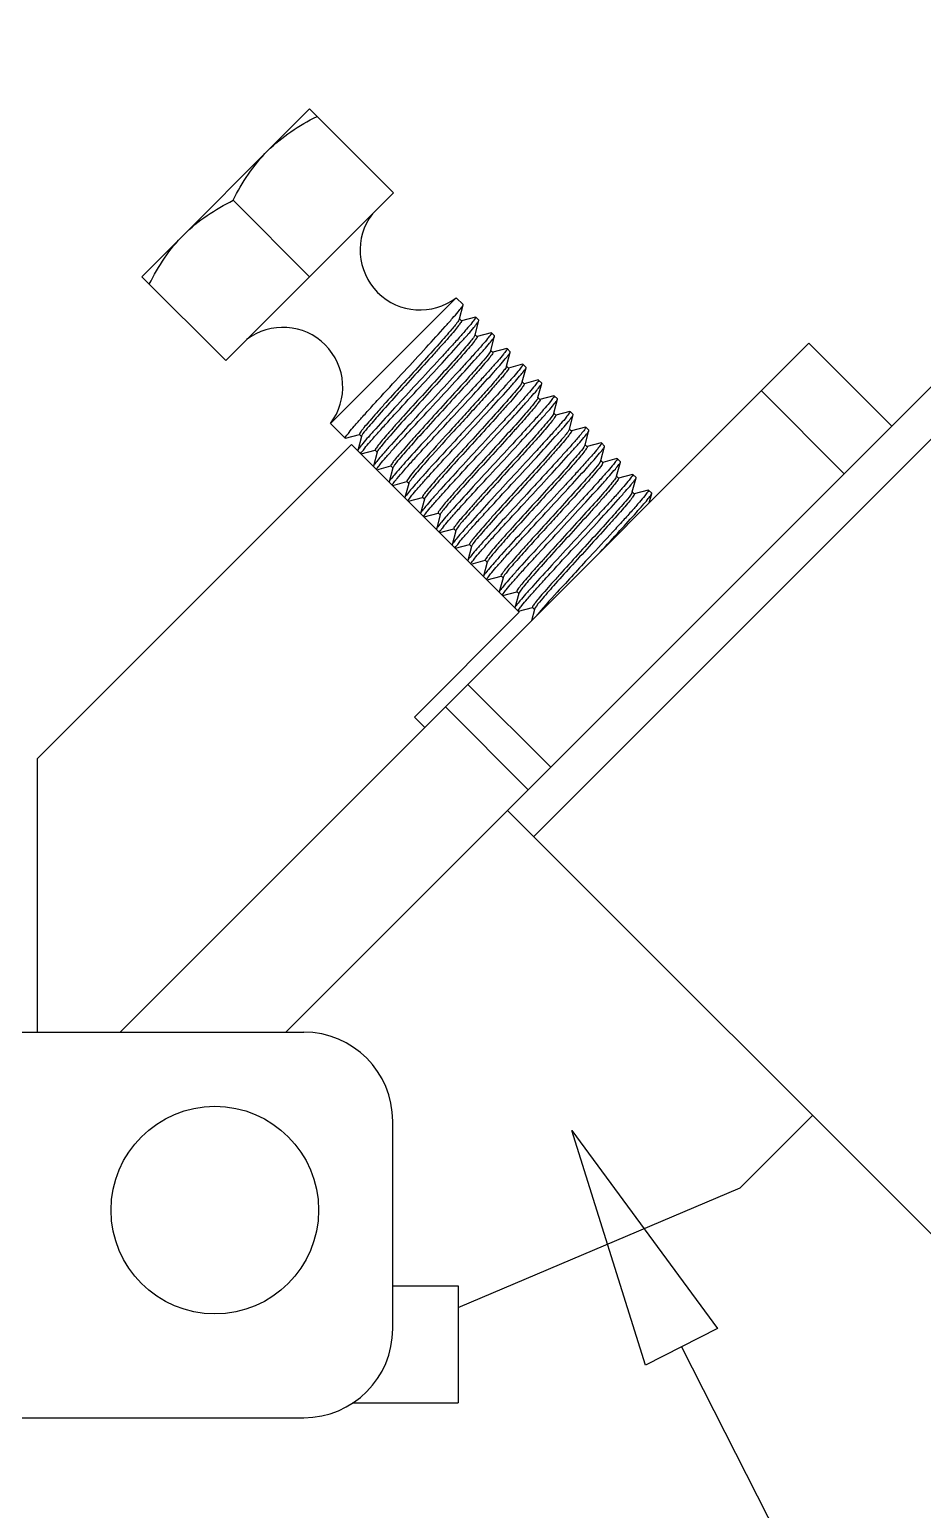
# Model space of a CAD drawing. Extents: x 1060579 to 1383165, y 581819 to 1037910.
# Drawn here: x 1269232.3 to 1269506.6, y 865173.3 to 865627.8 of the extents above; entities that cross this region are included whole.
import ezdxf

# ---------------------------------------------------------------- set-up
doc = ezdxf.new("R2010")
doc.units = 0
doc.header["$LTSCALE"] = 1000
doc.header["$MEASUREMENT"] = 0
doc.layers.add('02___PRT_ALL_AXES', color=7, linetype='Continuous')
doc.layers.add('03___PRT_ALL_CURVES', color=7, linetype='Continuous')

msp = doc.modelspace()

# ---------------------------------------------------------------- linework, layer by layer
at = {"color": 7, "linetype": 'Continuous'}
for p, q in [((1269311.02934215, 865319.9060529189), (1270718.661161169, 866727.5378719377)), ((1270726.710354098, 866719.4886790668), (1269387.19586753, 865379.9741924987)), ((1269292.544771508, 865526.1549481703), (1269344.059606098, 865577.6697827312)), ((1269364.334939595, 865538.9390962352), (1269365.489724536, 865543.2695321396)), ((1269365.489724536, 865543.2695321396), (1269365.482723456, 865543.3679557703)), ((1269364.312438, 865538.8547963134), (1269364.072993518, 865538.3997443954)), ((1269364.312484981, 865538.8548436728), (1269364.334939595, 865538.9390962352)), ((1269364.948000178, 865538.3260356514), (1269364.334939595, 865538.9390962352)), ((1269369.247561241, 865539.5116954064), (1269364.93826978, 865538.362545589)), ((1269369.164455335, 865534.109580466), (1269370.319240276, 865538.4400164287)), ((1269369.247561241, 865539.5116954064), (1269369.346336071, 865539.5043431548)), ((1269370.319240276, 865538.4400164287), (1269370.312184663, 865538.5384951176)), ((1269369.141985149, 865534.025312681), (1269369.120418319, 865533.9614676351)), ((1269369.142000721, 865534.0253279037), (1269369.164455335, 865534.109580466)), ((1269369.777515948, 865533.4965198822), (1269369.164455335, 865534.109580466)), ((1269374.07707698, 865534.6821796955), (1269369.767785521, 865533.5330298198)), ((1269374.07707698, 865534.6821796955), (1269374.175797249, 865534.6748825023)), ((1269373.971516432, 865529.1958121927), (1269373.993971104, 865529.2800646967)), ((1269373.993971104, 865529.2800646967), (1269375.148756045, 865533.6105006596)), ((1269374.607031659, 865528.6670041713), (1269373.993971104, 865529.2800646967)), ((1269378.906592721, 865529.8526639845), (1269374.597301261, 865528.7035141089)), ((1269375.148756045, 865533.6105006596), (1269375.141629568, 865533.7090506207)), ((1269378.906592721, 865529.8526639845), (1269379.005242154, 865529.8454380054)), ((1269373.971451284, 865529.1957468111), (1269373.801732137, 865528.8510895974)), ((1269378.823486815, 865524.450548986), (1269379.978271786, 865528.7809849486)), ((1269383.736108461, 865525.0231482154), (1269379.426817001, 865523.8739983398)), ((1269379.978271786, 865528.7809849486), (1269379.971073656, 865528.8796065904)), ((1269383.736108461, 865525.0231482154), (1269383.834686243, 865525.0159939751)), ((1269378.801032201, 865524.3662964236), (1269378.823486815, 865524.450548986)), ((1269379.436547399, 865523.8374884021), (1269378.823486815, 865524.450548986)), ((1269383.653002555, 865519.621033275), (1269384.807787526, 865523.9514691792)), ((1269388.5656242, 865520.1936324462), (1269384.25633277, 865519.0444825704)), ((1269384.807787526, 865523.9514691792), (1269384.80055446, 865524.050125699)), ((1269388.5656242, 865520.1936324462), (1269388.664167017, 865520.1865130838)), ((1269383.630481889, 865519.5367147475), (1269383.519119671, 865519.2910837717)), ((1269383.630547941, 865519.5367806542), (1269383.653002555, 865519.621033275)), ((1269384.266063139, 865519.007972633), (1269383.653002555, 865519.621033275)), ((1269388.482518295, 865514.7915175057), (1269389.637303266, 865519.1219534101)), ((1269389.637303266, 865519.1219534101), (1269389.629998724, 865519.2206809106)), ((1269388.460063681, 865514.7072648848), (1269388.482518295, 865514.7915175057)), ((1269389.095578908, 865514.1784568639), (1269388.482518295, 865514.7915175057)), ((1269393.395139941, 865515.3641166769), (1269389.085848481, 865514.2149668597)), ((1269393.312034064, 865509.9620017363), (1269394.466819006, 865514.292437641)), ((1269393.395139941, 865515.3641166769), (1269393.493611339, 865515.3570683536)), ((1269394.466819006, 865514.292437641), (1269394.459462672, 865514.3912165253)), ((1269393.289530196, 865509.8777003568), (1269393.225101119, 865509.7196718608)), ((1269393.289579422, 865509.8777491741), (1269393.312034064, 865509.9620017363)), ((1269393.925094648, 865509.3489411529), (1269393.312034064, 865509.9620017363)), ((1269398.224655681, 865510.5346009659), (1269393.915364221, 865509.3854510903)), ((1269398.141549805, 865505.1324860256), (1269399.296334746, 865509.46292193)), ((1269398.224655681, 865510.5346009659), (1269398.323075258, 865510.5276039098)), ((1269399.296334746, 865509.46292193), (1269399.28915079, 865509.5615294573)), ((1269329.359780013, 865502.3100719054), (1269329.26099585, 865502.3174336054)), ((1269329.359780013, 865502.3100719054), (1269333.669071619, 865503.4592215477)), ((1269334.272401833, 865502.8826709599), (1269333.117616746, 865498.5522351721)), ((1269333.659341104, 865503.4957316602), (1269334.272401833, 865502.8826709599)), ((1269334.294856301, 865502.9669236387), (1269334.272401833, 865502.8826709599)), ((1269334.348929072, 865503.1039438774), (1269334.294898966, 865502.966965924)), ((1269398.119095162, 865505.0482334048), (1269398.141549805, 865505.1324860256)), ((1269398.754610388, 865504.519425442), (1269398.141549805, 865505.1324860256)), ((1269403.05417145, 865505.7050851965), (1269398.74487999, 865504.5559353794)), ((1269402.971065515, 865500.3029702562), (1269404.125850486, 865504.6334062191)), ((1269403.05417145, 865505.7050851965), (1269403.152763404, 865505.6979168421)), ((1269404.125850486, 865504.6334062191), (1269404.118697413, 865504.7319827762)), ((1269331.180897458, 865500.3975308901), (1269234.590582598, 865403.8072160303)), ((1269382.695732047, 865448.882696271), (1269331.180897458, 865500.3975308901)), ((1269334.189295753, 865497.480556136), (1269338.498587358, 865498.6297057783)), ((1269339.101917574, 865498.0531551908), (1269337.947132486, 865493.7227194028)), ((1269338.488856844, 865498.666215891), (1269339.101917574, 865498.0531551908)), ((1269339.124372041, 865498.1374078696), (1269339.101917574, 865498.0531551908)), ((1269402.948588476, 865500.2186956473), (1269402.919629442, 865500.1368067963)), ((1269402.94861093, 865500.2187176938), (1269402.971065515, 865500.3029702562)), ((1269403.584126128, 865499.6899096728), (1269402.971065515, 865500.3029702562)), ((1269407.88368719, 865500.8755694274), (1269403.574395731, 865499.7264196686)), ((1269407.800581284, 865495.4734545453), (1269408.955366255, 865499.8038904499)), ((1269407.88368719, 865500.8755694274), (1269407.982310027, 865500.8683702191)), ((1269408.955366255, 865499.8038904499), (1269408.948332892, 865499.9023466837)), ((1269339.018811523, 865492.6510404251), (1269343.328103099, 865493.8001900092)), ((1269343.931433314, 865493.2236394798), (1269342.776648227, 865488.8932036918)), ((1269343.318372584, 865493.8367001801), (1269343.931433314, 865493.2236394798)), ((1269343.953887782, 865493.3078921586), (1269343.931433314, 865493.2236394798)), ((1269344.051915127, 865493.5295365439), (1269343.953950976, 865493.3079551491)), ((1269407.778064818, 865495.3891398676), (1269407.591180406, 865495.0166659029)), ((1269407.778126642, 865495.3892019831), (1269407.800581284, 865495.4734545453)), ((1269408.413641869, 865494.8603939619), (1269407.800581284, 865495.4734545453)), ((1269412.713202931, 865496.0460537164), (1269408.403911471, 865494.8969038993)), ((1269412.630097025, 865490.6439387761), (1269413.784881967, 865494.974374739)), ((1269412.713202931, 865496.0460537164), (1269412.811945478, 865496.0387341268)), ((1269413.784881967, 865494.974374739), (1269413.777621663, 865495.0730583211)), ((1269343.848327263, 865487.8215246559), (1269348.157618868, 865488.9706742982)), ((1269348.760949053, 865488.3941237689), (1269347.606163966, 865484.0636879811)), ((1269348.147888324, 865489.0071844691), (1269348.760949053, 865488.3941237689)), ((1269348.783403551, 865488.4783764477), (1269348.760949053, 865488.3941237689)), ((1269412.607642411, 865490.5596862137), (1269412.630097025, 865490.6439387761)), ((1269413.243157609, 865490.0308781925), (1269412.630097025, 865490.6439387761)), ((1269417.54271867, 865491.2165380055), (1269413.233427181, 865490.0673881883)), ((1269417.459612794, 865485.814423007), (1269418.614397736, 865490.1448589698)), ((1269417.54271867, 865491.2165380055), (1269417.641234249, 865491.2094457643)), ((1269418.614397736, 865490.1448589698), (1269418.607195028, 865490.2434851609)), ((1269348.677843002, 865482.9920088868), (1269352.987134579, 865484.1411585291)), ((1269352.977404064, 865484.1776687), (1269353.590464794, 865483.5646079995)), ((1269353.766320391, 865483.9665484778), (1269353.61298651, 865483.6489279848)), ((1269417.437090465, 865485.7301028466), (1269417.311546506, 865485.459638644)), ((1269417.437158151, 865485.7301705028), (1269417.459612794, 865485.814423007)), ((1269418.072673348, 865485.2013624816), (1269417.459612794, 865485.814423007)), ((1269422.37223441, 865486.3870222948), (1269418.062942951, 865485.237872419)), ((1269422.37223441, 865486.3870222948), (1269422.470807614, 865486.3798726038)), ((1269422.671373752, 865482.4189836562), (1269423.443913446, 865485.3153432005)), ((1269423.443913446, 865485.3153432005), (1269423.436920532, 865485.4137586076)), ((1269353.590464794, 865483.5646079995), (1269352.435679706, 865479.2341722117)), ((1269353.507358714, 865478.1624931758), (1269357.816650348, 865479.3116428182)), ((1269353.612919291, 865483.6488606785), (1269353.590464794, 865483.5646079995)), ((1269357.806919804, 865479.348152989), (1269358.419980534, 865478.7350922304)), ((1269358.419980534, 865478.7350922304), (1269357.265195475, 865474.4046564423)), ((1269358.442435002, 865478.8193449094), (1269358.419980534, 865478.7350922304)), ((1269358.457407272, 865478.8659434435), (1269358.442444508, 865478.8193541246)), ((1269358.336874483, 865473.3329774067), (1269362.646166089, 865474.4821271072)), ((1269363.249496274, 865473.905576461), (1269362.094711187, 865469.5751407316)), ((1269362.636435573, 865474.5186372197), (1269363.249496274, 865473.905576461)), ((1269363.271950771, 865473.9898291402), (1269363.249496274, 865473.905576461)), ((1269363.492091846, 865474.4149264866), (1269363.272003817, 865473.9898825651)), ((1269363.166390222, 865468.5034616375), (1269367.475681828, 865469.6526113381)), ((1269368.079012043, 865469.07606075), (1269366.924226956, 865464.7456249623)), ((1269367.465951314, 865469.6891214505), (1269368.079012043, 865469.07606075)), ((1269368.101466511, 865469.1603134293), (1269368.079012043, 865469.07606075)), ((1269368.145920197, 865469.27706298), (1269368.101502118, 865469.160348657)), ((1269367.995905962, 865463.6739459266), (1269372.305197568, 865464.8230956271)), ((1269372.908527754, 865464.2465449809), (1269371.753742666, 865459.9161092513)), ((1269372.295467054, 865464.8596057396), (1269372.908527754, 865464.2465449809)), ((1269372.93098228, 865464.3307976599), (1269372.908527754, 865464.2465449809)), ((1269372.825421703, 865458.8444302157), (1269377.134713308, 865459.993579858)), ((1269377.738043494, 865459.41702927), (1269376.583258436, 865455.0865934822)), ((1269377.124982764, 865460.0300899702), (1269377.738043494, 865459.41702927)), ((1269377.760497991, 865459.5012819492), (1269377.738043494, 865459.41702927)), ((1269377.845907709, 865459.6996571918), (1269377.760557161, 865459.5013407983)), ((1269377.654937443, 865454.0149144463), (1269381.964229078, 865455.1640640888)), ((1269382.567559263, 865454.5875135008), (1269381.412774176, 865450.257077713)), ((1269381.954498534, 865455.2005742011), (1269382.567559263, 865454.5875135008)), ((1269382.590013732, 865454.6717661798), (1269382.567559263, 865454.5875135008)), ((1269350.498960417, 865416.6859246707), (1269382.695732047, 865448.882696271)), ((1269382.484453212, 865449.1853987356), (1269386.793744788, 865450.3345483779)), ((1269387.397075003, 865449.7579977899), (1269386.446910268, 865446.1945201426)), ((1269386.784014274, 865450.3710584901), (1269387.397075003, 865449.7579977899)), ((1269387.419529501, 865449.8422504689), (1269387.397075003, 865449.7579977899)), ((1269387.557327028, 865450.1336830934), (1269387.419597507, 865449.8423184752)), ((1269260.158442986, 865319.9060529189), (1269360.063213481, 865419.8108234138)), ((1269234.590582598, 865403.8072160303), (1269234.590582598, 865319.9060529189)), ((1269379.14667463, 865388.0233854281), (1269524.03214692, 865243.1379131095)), ((1269230.03727146, 865319.9060529189), (1269316.550182525, 865319.9060529189)), ((1269450.578721734, 865272.0702216781), (1269472.839280057, 865294.3307799716)), ((1269343.870049205, 865228.8398307455), (1269343.870049205, 865292.586186267)), ((1269363.969599516, 865235.3068304013), (1269450.578721734, 865272.0702216781)), ((1269343.870049205, 865242.0382468407), (1269363.969599516, 865242.0382468407)), ((1269363.969599516, 865242.0382468407), (1269363.969599516, 865206.067089088)), ((1269331.366020619, 865206.067089088), (1269363.969599516, 865206.067089088)), ((1269230.03727146, 865201.5199640938), (1269316.550182525, 865201.5199640938))]:
    msp.add_line(p, q, dxfattribs=at)
at = {"color": 4}
msp.add_lwpolyline([(1269421.522166035, 865217.6916964634), (1269398.875337411, 865289.7086738511), (1269443.654870667, 865228.9294234433)], close=True, dxfattribs=at)
at = {"color": 4, "extrusion": (0.8916485052280055, 0.4527283325844137, 0), "elevation": 1523598.77674309}
msp.add_lwpolyline([(196766.9724209781, 0), (196371.3050123702, 0)], dxfattribs=at)
at = {"color": 7, "linetype": 'Continuous'}
for centre, start, end in [((1269316.550182525, 865292.586186267), 0, 90), ((1269316.550182525, 865228.8398307455), 270, 0)]:
    msp.add_arc(centre, 27.31986665728565, start, end, dxfattribs=at)
for points, knots in [([(1269347.371864333, 865522.8426899635), (1269349.63952566, 865525.2982836156), (1269353.856281886, 865529.8687173547), (1269358.827826411, 865535.2961604623), (1269362.065168735, 865538.9527605814), (1269363.791152392, 865540.9192140633), (1269364.841470746, 865542.2914347048), (1269365.416372183, 865542.9943776091), (1269365.48971188, 865543.2695197165)], [0, 0, 0, 0, 0.3669871335, 0.6829240828, 0.8075804174, 0.9039532182, 0.9687361233, 1, 1, 1, 1]), ([(1269364.072993518, 865538.3997443954), (1269363.464064107, 865537.4621994756), (1269361.440191903, 865535.1125315996), (1269357.732870767, 865530.853043539), (1269352.778661087, 865525.401998898), (1269347.323218732, 865519.4134392263), (1269342.785695763, 865514.4269747201), (1269339.484593605, 865510.7423079887), (1269337.423264946, 865508.4134457507), (1269335.821314764, 865506.5294479162), (1269334.536965099, 865505.0162323483), (1269334.024548408, 865504.2047398889), (1269333.556692049, 865503.5987112394), (1269333.65939348, 865503.4957843854)], [0, 0, 0, 0, 0.0723626642, 0.1999164862, 0.3660358513, 0.5488960794, 0.7244449653, 0.8021404076, 0.869602378, 0.9246059312, 0.9653562701999999, 0.9905883683, 1, 1, 1, 1]), ([(1269364.947989884, 865538.3260256196), (1269365.056439442, 865538.2178095635), (1269364.550400053, 865537.5802496597), (1269364.012173349, 865536.7249073763), (1269362.647180553, 865535.1295487212), (1269360.955815753, 865533.1458004352), (1269358.784250536, 865530.6997454981), (1269355.332412323, 865526.8535746057), (1269350.630688567, 865521.6960083162), (1269345.069564436, 865515.5725308824), (1269340.106573266, 865510.1501018028), (1269336.676437777, 865506.057670265), (1269334.755453232, 865503.942947818), (1269334.348929072, 865503.1039438774)], [0, 0, 0, 0, 0.0098392154, 0.0363326286, 0.0790826465, 0.1366725292, 0.2071072328, 0.2879235457, 0.4690922263, 0.6549458641, 0.8195908276999999, 0.9401254159, 1, 1, 1, 1]), ([(1269369.3462804, 865539.5042874552), (1269369.479289294, 865539.3697189975), (1269368.756634245, 865538.601754237), (1269368.099668605, 865537.5310847373), (1269366.307293081, 865535.5440632885), (1269364.149349809, 865533.0619633757), (1269361.380342512, 865530.0132059101), (1269357.04152009, 865525.2624315768), (1269353.601425719, 865521.5411040811), (1269351.235476949, 865518.979077348)], [0, 0, 0, 0, 0.0207082042, 0.0779825821, 0.1704305302, 0.2946270833, 0.445850524, 0.618321425, 1, 1, 1, 1]), ([(1269352.201380074, 865518.0131741944), (1269354.469026149, 865520.4687513988), (1269358.685794186, 865525.0391987276), (1269363.657350287, 865530.466651692), (1269366.894706492, 865534.1232716413), (1269368.620675627, 865536.0897044768), (1269369.670977796, 865537.4619155526), (1269370.245886291, 865538.1648522164), (1269370.319224995, 865538.4400013811)], [0, 0, 0, 0, 0.3669847154999999, 0.682926168, 0.8075821445999999, 0.9039535753, 0.9687353968000001, 1, 1, 1, 1]), ([(1269369.120418319, 865533.9614676351), (1269369.00802096, 865533.6781531775), (1269368.476205472, 865532.9686740378), (1269366.81000075, 865530.8388110551), (1269363.500321966, 865527.1082940907), (1269358.616070804, 865521.6671756718), (1269353.000730802, 865515.5167106844), (1269348.256186268, 865510.305453269), (1269344.757643282, 865506.4102984932), (1269342.55213682, 865503.9280224405), (1269340.832992976, 865501.9133340181), (1269339.442920795, 865500.2925025513), (1269338.896604415, 865499.4234086098), (1269338.378692026, 865498.7761561903), (1269338.488893589, 865498.6662522852)], [0, 0, 0, 0, 0.0195404643, 0.0559649151, 0.1742151122, 0.3383443345, 0.5251283266, 0.708089871, 0.7899086075, 0.8613006831000001, 0.9197249633, 0.9631208594, 0.9900220197, 1, 1, 1, 1]), ([(1269374.175743328, 865534.6748285522), (1269374.308908735, 865534.5405486249), (1269373.586198103, 865533.7721548304), (1269372.929623032, 865532.7021870895), (1269371.137201285, 865530.7149582976), (1269368.979348008, 865528.2329995297), (1269366.210245293, 865525.1841103095), (1269361.871269215, 865520.4331718516), (1269358.431028158, 865516.7116822139), (1269356.064992689, 865514.1495616371)], [0, 0, 0, 0, 0.0206977886, 0.0779634917, 0.17040565, 0.2946009905, 0.445828335, 0.6183079471, 1, 1, 1, 1]), ([(1269369.777448699, 865533.496452576), (1269369.889268385, 865533.3845662847), (1269369.359391132, 865532.727676407), (1269368.804166845, 865531.8437315105), (1269367.388063805, 865530.1964982417), (1269365.639806105, 865528.1493610062), (1269363.398788832, 865525.6294045048), (1269359.852668396, 865521.6830803149), (1269355.056647894, 865516.4199525435), (1269349.418123583, 865510.2301063107), (1269345.054831296, 865505.3999234857), (1269342.190396111, 865502.1143731088), (1269340.654822427, 865500.3240157245), (1269339.702965702, 865499.0610215506), (1269339.193925846, 865498.3980540421), (1269339.124392018, 865498.1374281663)], [0, 0, 0, 0, 0.0101268519, 0.0374649746, 0.0815529145, 0.140870928, 0.2132878982, 0.2961789243, 0.4810548277, 0.6688265553, 0.8323982936, 0.897509325, 0.9482185451, 0.9827312673999999, 1, 1, 1, 1]), ([(1269357.030895814, 865513.1836584252), (1269359.298531419, 865515.6392242564), (1269363.51531258, 865520.2096855245), (1269368.486875155, 865525.6371464212), (1269371.724240808, 865529.2937755275), (1269373.450191163, 865531.2601919735), (1269374.500494411, 865532.6323947094), (1269375.075398823, 865533.3353360388), (1269375.148744264, 865533.6104891114)], [0, 0, 0, 0, 0.3669829526, 0.6829281287000001, 0.807583175, 0.9039530694, 0.9687347953000001, 1, 1, 1, 1]), ([(1269379.00518835, 865529.8453841135), (1269379.138592391, 865529.711521789), (1269378.4157272, 865528.942473595), (1269377.759733067, 865527.8735027923), (1269375.967204384, 865525.885948434), (1269373.809490181, 865523.4042011499), (1269371.040273209, 865520.3551499632), (1269366.701103174, 865515.6040050951), (1269363.260666379, 865511.8822990744), (1269360.8945084, 865509.3200458679)], [0, 0, 0, 0, 0.020683759, 0.0779389633, 0.1703741528, 0.2945675455, 0.4457987851, 0.6182888154999999, 1, 1, 1, 1]), ([(1269373.801732137, 865528.8510895974), (1269373.247121597, 865527.9442687226), (1269371.264341816, 865525.6599603423), (1269367.628671391, 865521.4509622753), (1269362.673419542, 865516.0041848775), (1269357.182299858, 865509.9730209566), (1269352.594116736, 865504.9332359759), (1269349.246655086, 865501.1989565659), (1269347.151697509, 865498.8343162446), (1269345.522458002, 865496.9198792211), (1269344.213719396, 865495.3817683109), (1269343.693228486, 865494.5567588327), (1269343.214053615, 865493.9413567595), (1269343.318398714, 865493.8367266592)], [0, 0, 0, 0, 0.0686126662, 0.1940781698, 0.3597716408, 0.543535573, 0.7207642719, 0.7993899783, 0.8677370981, 0.9235102092, 0.9648551451999999, 0.990461914, 1, 1, 1, 1]), ([(1269374.607031076, 865528.6670035298), (1269374.713620845, 865528.5603446753), (1269374.219618115, 865527.9326971709), (1269373.689183573, 865527.0907574738), (1269372.349220615, 865525.5208453846), (1269370.685399375, 865523.5678265095), (1269368.547793018, 865521.1578447768), (1269365.142003603, 865517.3610851108), (1269360.490382917, 865512.2550749839), (1269354.957982714, 865506.1717881626), (1269350.000427606, 865500.7358317408), (1269346.469712848, 865496.591920095), (1269344.529445922, 865494.3980542407), (1269344.051915127, 865493.5295365439)], [0, 0, 0, 0, 0.0097035965, 0.0357983509, 0.0779166993, 0.1346899966, 0.2041867682, 0.2840194706, 0.46342179, 0.6483437639999999, 0.8134673601000001, 0.9362182245, 1, 1, 1, 1]), ([(1269361.860411583, 865508.3541427143), (1269364.128050017, 865510.8097115783), (1269368.344845234, 865515.3801872525), (1269373.316409909, 865520.8076532818), (1269376.553768943, 865524.4642714232), (1269378.279700546, 865526.4306745711), (1269379.330011201, 865527.802870308), (1269379.904910859, 865528.5058235358), (1269379.978263037, 865528.7809763167)], [0, 0, 0, 0, 0.3669833581, 0.6829302098000001, 0.8075837038, 0.9039518756999999, 0.9687346393, 1, 1, 1, 1]), ([(1269383.834632438, 865525.0159401416), (1269383.968272489, 865524.8825018932), (1269383.245261166, 865524.1127881021), (1269382.589842549, 865523.0448261937), (1269380.797210224, 865521.0569374035), (1269378.639640023, 865518.575412977), (1269375.870326203, 865515.5262168543), (1269371.530959411, 865510.7748626019), (1269368.090319998, 865507.0529326154), (1269365.72402417, 865504.4905300988)], [0, 0, 0, 0, 0.0206691476, 0.07791455530000001, 0.170342866, 0.2945336536, 0.4457681479, 0.6182672035, 1, 1, 1, 1]), ([(1269329.261050646, 865502.3174884301), (1269329.128072897, 865502.452110138), (1269329.850712665, 865503.2199956942), (1269330.507757015, 865504.290799398), (1269332.300127698, 865506.2777885934), (1269334.458085434, 865508.7599106114), (1269337.227067389, 865511.8086359985), (1269341.565857674, 865516.5593757455), (1269345.005927928, 865520.2806766452), (1269347.371864333, 865522.8426899635)], [0, 0, 0, 0, 0.0207099604, 0.0779862511, 0.1704357414, 0.2946325999, 0.4458541655, 0.6183233538, 1, 1, 1, 1]), ([(1269378.801032172, 865524.3662964236), (1269378.680251155, 865523.9129534673), (1269377.647831932, 865522.763781195), (1269375.868110402, 865520.4689784555), (1269372.960023638, 865517.2389956736), (1269369.388924135, 865513.2407150993), (1269365.329820883, 865508.7858379446), (1269359.922730146, 865502.8507046062), (1269355.904947512, 865498.4324844831), (1269353.358047346, 865495.5558092333)], [0, 0, 0, 0, 0.0365984526, 0.1152285669, 0.2303869233, 0.3735849125, 0.5341936855, 0.7002791144, 1, 1, 1, 1]), ([(1269379.436483534, 865523.8374247118), (1269379.502793979, 865523.7711975828), (1269379.272769142, 865523.3783490551), (1269378.942662834, 865522.8611306078), (1269378.192220343, 865521.9061693945), (1269376.712944766, 865520.1152891323), (1269374.181251042, 865517.2232777269), (1269370.581047249, 865513.2083703373), (1269366.429338659, 865508.6397726487), (1269360.827538831, 865502.4941024482), (1269356.651726243, 865497.9047085112), (1269354.001982801, 865494.9118738361)], [0, 0, 0, 0, 0.007289601, 0.0258844284, 0.05601521070000001, 0.0971740222, 0.2091858105, 0.3530944908, 0.5174333083, 0.6890836404, 1, 1, 1, 1]), ([(1269366.689927293, 865503.5246269449), (1269368.957571823, 865505.9802023997), (1269373.174374009, 865510.5506851897), (1269378.145938393, 865515.9781525019), (1269381.383290107, 865519.6347606117), (1269383.109212932, 865521.601158102), (1269384.159528895, 865522.973351331), (1269384.734424587, 865523.676310333), (1269384.807780032, 865523.9514618306)], [0, 0, 0, 0, 0.3669843148, 0.6829312376000001, 0.8075837867, 0.9039513645, 0.9687346779000001, 1, 1, 1, 1]), ([(1269388.664113125, 865520.1864592503), (1269388.797867025, 865520.0532283452), (1269388.074788454, 865519.2831903871), (1269387.419647841, 865518.2157208531), (1269385.626965006, 865516.2276674132), (1269383.469465553, 865513.7462528697), (1269380.700110322, 865510.6969922401), (1269376.360647645, 865505.9455358619), (1269372.919907769, 865502.2234949425), (1269370.553539909, 865499.6610143878)], [0, 0, 0, 0, 0.0206619176, 0.0779025402, 0.1703277323, 0.2945171377, 0.4457529416, 0.6182558867, 1, 1, 1, 1]), ([(1269351.235476949, 865518.979077348), (1269348.967811306, 865516.5234790302), (1269344.751063332, 865511.9530544479), (1269339.779527907, 865506.5256204389), (1269336.542192786, 865502.8690301182), (1269334.81620073, 865500.9025664879), (1269333.765872636, 865499.5303369812), (1269333.190969595, 865498.8273883611), (1269333.117629199, 865498.5522474784)], [0, 0, 0, 0, 0.3669878251, 0.6829227161, 0.8075790258, 0.9039525465, 0.96873623, 1, 1, 1, 1]), ([(1269334.090778336, 865497.4877555775), (1269333.957132278, 865497.6211545737), (1269334.680112603, 865498.3909124001), (1269335.33552874, 865499.4588230411), (1269337.128230501, 865501.4468159985), (1269339.285820502, 865503.9283496984), (1269342.055081219, 865506.9774919297), (1269346.39441045, 865511.7288038973), (1269349.835044176, 865515.4507282842), (1269352.201380074, 865518.0131741944)], [0, 0, 0, 0, 0.0206665693, 0.0779117897, 0.1703453136, 0.2945398409, 0.4457692487, 0.6182608335, 1, 1, 1, 1]), ([(1269383.519119671, 865519.2910837717), (1269383.024624305, 865518.414693512), (1269381.076794344, 865516.201245256), (1269377.522627595, 865512.0437779224), (1269372.565800872, 865506.6050345292), (1269367.041566662, 865500.5324268972), (1269362.4030796, 865495.44005907), (1269359.009377352, 865491.6562547595), (1269356.880642945, 865489.2557017421), (1269355.224010182, 865487.3107037488), (1269353.890572524, 865485.7474310123), (1269353.36217009, 865484.908984361), (1269352.87130317, 865484.2839251747), (1269352.977407389, 865484.1776721994)], [0, 0, 0, 0, 0.0647935293, 0.1881152418, 0.3533601804, 0.538040184, 0.7169863456000001, 0.7965654379000001, 0.8658205326, 0.9223835102, 0.9643392034, 0.9903313026999999, 1, 1, 1, 1]), ([(1269384.266044125, 865519.0079533276), (1269384.370836922, 865518.9028884778), (1269383.88864009, 865518.2849887807), (1269383.366057144, 865517.4564480544), (1269382.050881308, 865515.9117746628), (1269380.414476306, 865513.9893440534), (1269378.31068705, 865511.6153112948), (1269374.951102159, 865507.8680523247), (1269370.349714547, 865502.814422017), (1269364.849650999, 865496.7722964422), (1269359.894101433, 865491.3272410124), (1269356.278691635, 865487.1316725365), (1269354.305821016, 865484.8653554111), (1269353.766320391, 865483.9665484778)], [0, 0, 0, 0, 0.0095718877, 0.035278543, 0.0767818813, 0.1327598707, 0.2013425539, 0.2802156914, 0.4578905221, 0.6418931811, 0.8074714087, 0.9323808734000001, 1, 1, 1, 1]), ([(1269371.519443064, 865498.695111234), (1269373.787106898, 865501.1507076272), (1269378.003922557, 865505.7212039484), (1269382.975483412, 865511.1486712608), (1269386.212817832, 865514.8052558657), (1269387.938724122, 865516.7716432661), (1269388.989054608, 865518.143834512), (1269389.563935048, 865518.8468010374), (1269389.637298191, 865519.1219484527)], [0, 0, 0, 0, 0.3669874043, 0.6829332139000001, 0.8075835334999999, 0.9039510251999999, 0.9687349017, 1, 1, 1, 1]), ([(1269356.064992689, 865514.1495616371), (1269353.797328622, 865511.6939649524), (1269349.580593829, 865507.1235553012), (1269344.60907628, 865501.6961390809), (1269341.371747721, 865498.0395603087), (1269339.645747412, 865496.0730843134), (1269338.595395638, 865494.7008373095), (1269338.020489914, 865493.9978732918), (1269337.947142547, 865493.7227293178)], [0, 0, 0, 0, 0.3669875324, 0.6829204251000001, 0.8075762343, 0.903950655, 0.9687357056, 1, 1, 1, 1]), ([(1269338.920413234, 865492.6581172692), (1269338.786364446, 865492.7908006252), (1269339.509607871, 865493.5616919268), (1269340.164056437, 865494.6279166443), (1269341.956977147, 865496.6165105174), (1269344.114343883, 865499.0976940382), (1269346.883766974, 865502.1470766824), (1269351.223394563, 865506.8987050592), (1269354.664343941, 865510.6209786928), (1269357.030895814, 865513.1836584252)], [0, 0, 0, 0, 0.0206425562, 0.0778708919, 0.1702957597, 0.2944881384, 0.445721839, 0.6182270797, 1, 1, 1, 1]), ([(1269388.460050354, 865514.7072512954), (1269388.390524837, 865514.4466226785), (1269387.881466813, 865513.7836586693), (1269386.929620791, 865512.5206593047), (1269385.394039029, 865510.7303013371), (1269382.529604836, 865507.4447482189), (1269378.166310098, 865502.6145653357), (1269372.527788207, 865496.4247204443), (1269367.731768494, 865491.1615936644), (1269364.185651616, 865487.2152729742), (1269361.944630084, 865484.6953123317), (1269360.196385567, 865482.648187811), (1269358.780250244, 865481.0009232219), (1269358.22508361, 865480.1170339668), (1269357.695140276, 865479.4600802823), (1269357.806988014, 865479.3482211703)], [0, 0, 0, 0, 0.0172687675, 0.05178154240000001, 0.1024908239, 0.1676019116, 0.3311736633, 0.5189452957999999, 0.7038210787000001, 0.7867120590000001, 0.8591290012999999, 0.9184470075, 0.9625349601000001, 0.9898731117, 1, 1, 1, 1]), ([(1269389.095535106, 865514.1784134703), (1269389.206181743, 865514.0680493864), (1269388.685176529, 865513.4182859864), (1269388.136700369, 865512.5455393661), (1269386.740045235, 865510.9180284191), (1269385.013596995, 865508.895199608), (1269382.799163057, 865506.4034310337), (1269379.288537948, 865502.495401798), (1269374.531717391, 865497.2707693835), (1269368.907277478, 865491.1111646784), (1269364.02935929, 865485.6727164648), (1269360.727212048, 865481.9548123172), (1269359.08450609, 865479.8414262561), (1269358.559760797, 865479.1437048977), (1269358.457407272, 865478.8659434435)], [0, 0, 0, 0, 0.0100151238, 0.0370252942, 0.08059383349999999, 0.1392411024, 0.210888961, 0.2929754231, 0.4764154786, 0.6634474748, 0.8274393805, 0.945082746, 0.9810295283, 1, 1, 1, 1]), ([(1269393.493557331, 865515.3570144037), (1269393.627542399, 865515.2242083331), (1269392.904335019, 865514.453513351), (1269392.249759597, 865513.3870480456), (1269390.456970059, 865511.3986553331), (1269388.299614112, 865508.917463297), (1269385.530181631, 865505.8680793114), (1269381.190524793, 865501.1164157649), (1269377.749577164, 865497.3941455144), (1269375.383055649, 865494.8314986769)], [0, 0, 0, 0, 0.0206470686, 0.0778773054, 0.1702970241, 0.2944836264, 0.4457214738, 0.6182317244, 1, 1, 1, 1]), ([(1269376.348958803, 865493.8655955233), (1269378.616584523, 865496.3211505644), (1269382.83330415, 865500.8915440014), (1269387.804799974, 865506.3189345589), (1269391.04214224, 865509.9755267459), (1269392.768146836, 865511.9420054823), (1269393.818521939, 865513.3142777989), (1269394.393456271, 865514.0172692875), (1269394.466810753, 865514.2924296504)], [0, 0, 0, 0, 0.366981291, 0.6829179208, 0.8075725012999999, 0.9039464284000001, 0.9687337807999999, 1, 1, 1, 1]), ([(1269360.8945084, 865509.3200458679), (1269358.626854277, 865506.8644599733), (1269354.410128057, 865502.2940612286), (1269349.438631185, 865496.8666627973), (1269346.201298572, 865493.2100892742), (1269344.475303366, 865491.2436053469), (1269343.424909541, 865489.8713436453), (1269342.850020031, 865489.1683558896), (1269342.776652659, 865488.8932080078)], [0, 0, 0, 0, 0.3669858245000001, 0.6829186454999999, 0.8075732534000001, 0.9039483274, 0.9687347411, 1, 1, 1, 1]), ([(1269349.951652815, 865495.3690918623), (1269350.824543701, 865496.3377967433), (1269354.773519608, 865500.6850514086), (1269358.760595957, 865504.9974300344), (1269361.860411583, 865508.3541427143)], [0, 0, 0, 0, 0.222025996, 1, 1, 1, 1]), ([(1269393.225101119, 865509.7196718608), (1269392.798883595, 865508.8730302877), (1269390.87463904, 865506.736881806), (1269387.416194893, 865502.6310445322), (1269382.455168583, 865497.2046104358), (1269376.901143372, 865491.0915758607), (1269372.212545861, 865485.947427847), (1269368.772751539, 865482.1141903219), (1269366.610091314, 865479.6775921539), (1269364.925960863, 865477.7019136837), (1269363.567527662, 865476.113221094), (1269363.031371996, 865475.2614239398), (1269362.528467075, 865474.6264371318), (1269362.636440706, 865474.5186421773)], [0, 0, 0, 0, 0.06090466730000001, 0.1820253904, 0.3467981014, 0.5324065499, 0.7131088098999999, 0.7936651494, 0.8638518581, 0.9212257747, 0.9638087068000001, 0.9901966653000001, 1, 1, 1, 1]), ([(1269393.925048484, 865509.3488946683), (1269394.028171833, 865509.2455165004), (1269393.557381409, 865508.637054617), (1269393.042839904, 865507.8220198865), (1269391.752130492, 865506.3023075687), (1269390.143044764, 865504.4103509677), (1269388.072922454, 865502.0721311122), (1269384.759668505, 865498.3744625989), (1269380.208837348, 865493.3739649032), (1269374.743831315, 865487.3741287426), (1269369.789324646, 865481.9238608072), (1269366.099976715, 865477.677452333), (1269364.087264847, 865475.3444168712), (1269363.492091846, 865474.4149264866)], [0, 0, 0, 0, 0.009444355500000001, 0.0347735622, 0.0756780679, 0.1308812352, 0.1985728703, 0.2765097601, 0.4524950141, 0.6355907335000001, 0.8016006867000001, 0.9286128365999999, 1, 1, 1, 1]), ([(1269398.323019587, 865510.5275482684), (1269398.457146676, 865510.3950113063), (1269397.733872397, 865509.6238820995), (1269397.079604958, 865508.5580133358), (1269395.286661617, 865506.5693032802), (1269393.129307771, 865504.0881605283), (1269390.35982344, 865501.0386976884), (1269386.020125628, 865496.2869952393), (1269382.5791435, 865492.5646845698), (1269380.21257139, 865490.0019829078)], [0, 0, 0, 0, 0.0206373761, 0.077862796, 0.1702847792, 0.2944760481, 0.4457171523, 0.6182239722, 1, 1, 1, 1]), ([(1269381.178474543, 865489.0360797539), (1269383.446100262, 865491.4916348534), (1269387.662830331, 865496.062034298), (1269392.63432041, 865501.4894384448), (1269395.871695891, 865505.1460411886), (1269397.597645078, 865507.1125197501), (1269398.648113413, 865508.4847724698), (1269399.222891203, 865509.1877843719), (1269399.296338741, 865509.4629253712)], [0, 0, 0, 0, 0.3669811012, 0.6829184946, 0.807573813, 0.9039476623999999, 0.9687332067000001, 1, 1, 1, 1]), ([(1269348.579276127, 865482.9992583124), (1269348.445768472, 865483.1329256587), (1269349.168671721, 865483.9022406864), (1269349.824373502, 865484.9707170152), (1269351.616872702, 865486.9583389135), (1269353.774445206, 865489.4399051), (1269356.543661946, 865492.4889764672), (1269360.882993393, 865497.2402991662), (1269364.323620558, 865500.9622126468), (1269366.689927293, 865503.5246269449)], [0, 0, 0, 0, 0.0206766425, 0.0779245153, 0.170352938, 0.2945401071, 0.445769097, 0.6182650950999999, 1, 1, 1, 1]), ([(1269365.72402417, 865504.4905300988), (1269364.647288003, 865503.3245594795), (1269360.663527423, 865499.0092818995), (1269356.684320866, 865494.689460211), (1269353.815265431, 865491.5054793055)], [0, 0, 0, 0, 0.2702337096, 1, 1, 1, 1]), ([(1269397.859479026, 865504.5623578823), (1269397.237053418, 865503.6167884064), (1269395.201884106, 865501.2507652729), (1269391.477046068, 865496.9783490361), (1269386.52319654, 865491.5267471061), (1269381.077457142, 865485.5495539177), (1269376.553274119, 865480.5771688521), (1269373.264330169, 865476.9055095017), (1269371.211785303, 865474.5859956662), (1269369.616961424, 865472.7099462163), (1269368.338953103, 865471.2032118838), (1269367.828665544, 865470.3952605878), (1269367.363724789, 865469.7916526904), (1269367.466009113, 865469.6891795415)], [0, 0, 0, 0, 0.0733334469, 0.2014252742, 0.3676525701, 0.5502781527, 0.7253931842, 0.802848714, 0.8700825297, 0.9248878429, 0.9654851115, 0.9906208157999999, 1, 1, 1, 1]), ([(1269398.754551801, 865504.5193676425), (1269398.86366372, 865504.4109208549), (1269398.354099352, 865503.7703063884), (1269397.814087281, 865502.9118256131), (1269396.442328598, 865501.3095183694), (1269394.743766807, 865499.3177734646), (1269392.563252388, 865496.8622065834), (1269389.099394138, 865493.0031264701), (1269384.384537428, 865487.8322123606), (1269378.816701797, 865481.6983803124), (1269373.851239686, 865476.2803362329), (1269370.451154189, 865472.201260272), (1269368.531809463, 865470.1084904121), (1269368.145920197, 865469.27706298)], [0, 0, 0, 0, 0.009875164399999999, 0.0364764867, 0.079395434, 0.1372034953, 0.2078882451, 0.288966386, 0.4706039106, 0.6567027215, 0.8212171722, 0.9411606909, 1, 1, 1, 1]), ([(1269403.152761218, 865505.6979147424), (1269403.015655038, 865505.1478893124), (1269402.227863701, 865504.2448699607), (1269400.809149101, 865502.497136656), (1269398.910850456, 865500.3437453371), (1269396.629541114, 865497.7940025297), (1269393.554507943, 865494.4128549206), (1269389.692062164, 865490.2070733833), (1269386.591685283, 865486.8509416142), (1269385.04208713, 865485.1724671386)], [0, 0, 0, 0, 0.0620639103, 0.1246514972, 0.2496640288, 0.3747107037, 0.4997705253, 0.7498846773000001, 1, 1, 1, 1]), ([(1269386.007990312, 865484.206564043), (1269388.275712034, 865486.6622230764), (1269392.492582256, 865491.2327797052), (1269397.464194261, 865496.660301609), (1269400.701502174, 865500.3168676668), (1269402.427365012, 865502.2832007674), (1269403.477633819, 865503.6553404545), (1269404.052491514, 865504.3582589207), (1269404.125842408, 865504.633398287)], [0, 0, 0, 0, 0.3669968258, 0.6829422863, 0.807591745, 0.9039572429, 0.9687360979999999, 1, 1, 1, 1]), ([(1269370.553539909, 865499.6610143878), (1269368.2858174, 865497.2053544796), (1269364.06894575, 865492.6347963344), (1269359.097332928, 865487.2072733222), (1269355.86002522, 865483.5507076145), (1269354.134163927, 865481.5843757973), (1269353.083895353, 865480.2122372766), (1269352.509038854, 865479.5093190435), (1269352.435687638, 865479.234179969)], [0, 0, 0, 0, 0.3669969468, 0.6829425081, 0.80759189, 0.9039573093000001, 0.9687361201000001, 1, 1, 1, 1]), ([(1269353.408998627, 865478.1695408574), (1269353.274857891, 865478.3020520401), (1269353.998140597, 865479.073221724), (1269354.652379487, 865480.1390391623), (1269356.445346973, 865482.127786662), (1269358.602704466, 865484.6089301137), (1269361.372195854, 865487.6584020527), (1269365.711891187, 865492.4101011772), (1269369.152872176, 865496.1324109132), (1269371.519443064, 865498.695111234)], [0, 0, 0, 0, 0.020636452, 0.0778613783, 0.1702843331, 0.2944763846, 0.4457174704, 0.6182242207, 1, 1, 1, 1]), ([(1269402.919629442, 865500.1368067963), (1269402.574085378, 865499.3189848613), (1269400.652485628, 865497.2673820218), (1269397.312233627, 865493.212269322), (1269392.340363916, 865487.8030017742), (1269386.761306911, 865481.6503774445), (1269382.022466995, 865476.455334316), (1269378.536765428, 865472.5727451723), (1269376.340060082, 865470.1000051517), (1269374.628231045, 865468.0934327962), (1269373.244731145, 865466.4792783014), (1269372.700559409, 865465.6138169758), (1269372.185745004, 865464.969085393), (1269372.295496537, 865464.859634785)], [0, 0, 0, 0, 0.0569457429, 0.1758063652, 0.3400818725, 0.5266309307, 0.7091287246, 0.7906868298999999, 0.8618295292, 0.9200362017, 0.9632635254999999, 0.9900582253, 1, 1, 1, 1]), ([(1269403.584061155, 865499.6898445245), (1269403.685596769, 865499.5882001063), (1269403.225915734, 865498.9889673521), (1269402.719505403, 865498.1874463744), (1269401.452981963, 865496.6924589167), (1269399.871089643, 865494.8308330793), (1269397.834490015, 865492.5282925642), (1269394.567667705, 865488.8802960457), (1269390.067815649, 865483.9336309121), (1269384.640089727, 865477.9773174927), (1269379.687002265, 865472.5253156908), (1269375.931638806, 865468.2296478669), (1269373.875316738, 865465.8348147776), (1269373.229168574, 865464.8746098545)], [0, 0, 0, 0, 0.0093208866, 0.0342831424, 0.0746048839, 0.1290532592, 0.1958760954, 0.2728993095, 0.4472318977, 0.629433014, 0.7958527892, 0.924913375, 1, 1, 1, 1]), ([(1269407.98225704, 865500.8683172606), (1269408.115754867, 865500.7346323587), (1269407.392857334, 865499.9653441601), (1269406.737131173, 865498.8968256628), (1269404.944635706, 865496.9092168293), (1269402.787057282, 865494.4276416022), (1269400.017844713, 865491.3785763592), (1269395.678521985, 865486.6272629921), (1269392.237903481, 865482.9053590768), (1269389.871602899, 865480.3429514277)], [0, 0, 0, 0, 0.0206772486, 0.0779255978, 0.1703543241, 0.2945416173, 0.4457704104, 0.6182660636, 1, 1, 1, 1]), ([(1269390.837506024, 865479.3770482738), (1269393.105223195, 865481.8327023499), (1269397.322055156, 865486.4032183846), (1269402.293646398, 865491.8307145676), (1269405.530945008, 865495.4872721098), (1269407.256847828, 865497.4536385718), (1269408.307122525, 865498.8258062545), (1269408.882009616, 865499.5287311366), (1269408.955353162, 865499.8038775602)], [0, 0, 0, 0, 0.3669961788, 0.6829363765, 0.8075882161, 0.9039555387999999, 0.9687355501, 1, 1, 1, 1]), ([(1269343.749624287, 865487.8288944629), (1269343.702609726, 865487.8764660226), (1269343.842942379, 865488.1540247411), (1269344.076265137, 865488.5219877837), (1269344.584892115, 865489.1930778916), (1269345.623361672, 865490.4694812428), (1269347.444142673, 865492.5716753271), (1269349.036177656, 865494.3531283906), (1269349.951652815, 865495.3690918623)], [0, 0, 0, 0, 0.020472525, 0.0712514225, 0.1536425733, 0.2670321138, 0.5813951239999999, 1, 1, 1, 1]), ([(1269353.358047346, 865495.5558092333), (1269352.581721615, 865494.678964102), (1269351.282947812, 865493.1658464023), (1269349.435318769, 865491.0880506784), (1269348.744128339, 865489.9675601656), (1269348.006372795, 865489.1485871412), (1269348.147951869, 865489.0072478675)], [0, 0, 0, 0, 0.418312834, 0.732577375, 0.9285432397, 1, 1, 1, 1]), ([(1269354.001982801, 865494.9118738361), (1269353.289743462, 865494.1074130777), (1269352.034728847, 865492.6688950849), (1269350.405879444, 865490.7799606768), (1269349.398783403, 865489.4480080442), (1269348.856308294, 865488.7519298), (1269348.783403813, 865488.478376681)], [0, 0, 0, 0, 0.3885069472, 0.6915431662, 0.8976342665000001, 1, 1, 1, 1]), ([(1269375.383055649, 865494.8314986769), (1269373.115439466, 865492.3759539009), (1269368.898734448, 865487.805576328), (1269363.92724994, 865482.3781983103), (1269360.689899742, 865478.7215988329), (1269358.963880653, 865476.7551041155), (1269357.913493301, 865475.3828192006), (1269357.338559173, 865474.6798241544), (1269357.26520335, 865474.4046641998)], [0, 0, 0, 0, 0.3669797414, 0.6829155339, 0.8075706491, 0.9039460355, 0.9687337773, 1, 1, 1, 1]), ([(1269358.238486896, 865473.3400499928), (1269358.104405447, 865473.4726777077), (1269358.82766354, 865474.2436457057), (1269359.482003039, 865475.3096910757), (1269361.274839064, 865477.2982269744), (1269363.432134527, 865479.7793259248), (1269366.201594654, 865482.8287561617), (1269370.541332243, 865487.5805062032), (1269373.982368874, 865491.3028744971), (1269376.348958803, 865493.8655955233)], [0, 0, 0, 0, 0.0206408087, 0.0778664238, 0.1702842943, 0.2944696625, 0.4457079796, 0.6182209541, 1, 1, 1, 1]), ([(1269407.591180406, 865495.0166659029), (1269407.021852736, 865494.1018113736), (1269405.028753423, 865491.79988793), (1269401.373488727, 865487.5775329443), (1269396.418502749, 865482.1292913719), (1269390.936501116, 865476.109168893), (1269386.361547297, 865471.0832796895), (1269383.026217026, 865467.3619859635), (1269380.940081007, 865465.0067289227), (1269379.317999883, 865463.1002770283), (1269378.015677277, 865461.5687104606), (1269377.497289484, 865460.7472375378), (1269377.021110852, 865460.1343137247), (1269377.125016185, 865460.0301237986)], [0, 0, 0, 0, 0.0696014623, 0.1956192, 0.3614263617, 0.5449524157, 0.7217375653, 0.8001174266, 0.8682305487, 0.9238001711, 0.9649878132999999, 0.9904954302, 1, 1, 1, 1]), ([(1269408.413641722, 865494.860393845), (1269408.192532755, 865493.920002522), (1269406.683546169, 865492.4865098137), (1269404.938993641, 865490.2225930272), (1269402.965681945, 865488.0572374004), (1269400.393957038, 865485.1484398958), (1269397.12277017, 865481.5524611189), (1269393.198490807, 865477.2407650626), (1269389.273860477, 865472.9296305533), (1269385.346571723, 865468.615474026), (1269381.51648316, 865464.2367746602), (1269378.873733159, 865461.3474061061), (1269377.845907709, 865459.6996571918)], [0, 0, 0, 0, 0.0621645142, 0.124589787, 0.1871672499, 0.2496854883, 0.3747584943, 0.4998258553, 0.6248945054999999, 0.7499622237000001, 0.8750297877, 1, 1, 1, 1]), ([(1269412.811894707, 865496.0386833262), (1269412.944994295, 865495.9042812679), (1269412.222318571, 865495.1360861263), (1269411.565608973, 865494.0658558672), (1269409.773279556, 865492.078794233), (1269407.615474307, 865489.5968685932), (1269404.846445898, 865486.5480679097), (1269400.507468625, 865481.7971240273), (1269397.067189452, 865478.075594496), (1269394.701118639, 865475.5134356585)], [0, 0, 0, 0, 0.020702221, 0.0779698199, 0.1704098196, 0.2946011833, 0.4458217039, 0.6183021081, 1, 1, 1, 1]), ([(1269395.667021793, 865474.5475325044), (1269397.934681952, 865477.0031249318), (1269402.151411904, 865481.5735286921), (1269407.122919626, 865487.000936222), (1269410.360249031, 865490.6575116115), (1269412.086248144, 865492.6239920394), (1269413.136619048, 865493.9962466257), (1269413.711518561, 865494.6992216664), (1269413.784874822, 865494.9743677401)], [0, 0, 0, 0, 0.3669868468, 0.6829194598, 0.8075747817, 0.9039495292, 0.9687352444, 1, 1, 1, 1]), ([(1269353.815265431, 865491.5054793055), (1269352.964184966, 865490.5609789733), (1269351.469051319, 865488.8761756052), (1269349.521696117, 865486.6789590167), (1269348.342104516, 865485.1460435814), (1269347.687363016, 865484.3681908017), (1269347.606207069, 865484.0637308494)], [0, 0, 0, 0, 0.3930378185, 0.6978747428000001, 0.9025923763, 1, 1, 1, 1]), ([(1269380.21257139, 865490.0019829078), (1269377.944895102, 865487.5463730416), (1269373.728073786, 865482.9758710046), (1269368.756515906, 865477.5484050338), (1269365.519190846, 865473.8918329687), (1269363.793291438, 865471.9254491841), (1269362.742952379, 865470.5532574719), (1269362.168082437, 865469.8502894298), (1269362.094715299, 865469.5751446977)], [0, 0, 0, 0, 0.3669893993, 0.6829340442, 0.8075832191, 0.9039511943, 0.9687350791, 1, 1, 1, 1]), ([(1269363.067969683, 865468.5105670602), (1269362.933994763, 865468.6433919114), (1269363.657196661, 865469.4140580227), (1269364.311796928, 865470.4805675959), (1269366.104581685, 865472.4689452027), (1269368.261943464, 865474.9501464539), (1269371.031371775, 865477.9995241989), (1269375.371020156, 865482.7511787633), (1269378.811959094, 865486.473439449), (1269381.178474543, 865489.0360797539)], [0, 0, 0, 0, 0.0206477191, 0.0778784271, 0.1702983837, 0.2944850866, 0.445722783, 0.6182326787, 1, 1, 1, 1]), ([(1269412.60764072, 865490.5596846391), (1269412.538224269, 865490.2990222524), (1269412.028940471, 865489.6361119016), (1269411.077247813, 865488.3730610949), (1269409.541585913, 865486.5827195747), (1269406.677193568, 865483.2971591076), (1269402.313884775, 865478.466993372), (1269396.675389013, 865472.2771630031), (1269391.879372099, 865467.0140410643), (1269388.333268752, 865463.0677358299), (1269386.09221902, 865460.5477427591), (1269384.344036472, 865458.5006921936), (1269382.927724136, 865456.853223003), (1269382.37285828, 865455.9696818274), (1269381.842570832, 865455.3123437271), (1269381.954576484, 865455.200651306)], [0, 0, 0, 0, 0.017269058, 0.05178208030000001, 0.1024914936, 0.1676025596, 0.3311738912, 0.5189449202, 0.7038203068000001, 0.7867112545, 0.8591282836, 0.9184465247, 0.9625347154999999, 0.9898734999, 1, 1, 1, 1]), ([(1269413.243091031, 865490.0308117028), (1269413.3549896, 865489.9190018163), (1269412.824926001, 865489.2619320664), (1269412.269863593, 865488.3781431874), (1269410.853668692, 865486.7308209157), (1269409.105447066, 865484.6837183249), (1269406.864416611, 865482.1637490503), (1269403.318304953, 865478.2174332594), (1269398.522285356, 865472.9543078793), (1269392.883771455, 865466.7644652626), (1269388.520466395, 865461.9342861704), (1269385.656048154, 865458.6487264032), (1269384.120428597, 865456.8583749682), (1269383.168651894, 865455.5953506988), (1269382.659490956, 865454.9324112441), (1269382.59001414, 865454.6717668797)], [0, 0, 0, 0, 0.0101269589, 0.0374651778, 0.08155317570000001, 0.1408711958, 0.2132881156, 0.2961790373, 0.481054623, 0.6688260434000001, 0.8323977068, 0.8975088371, 0.9482182066, 0.9827310695999999, 1, 1, 1, 1]), ([(1269417.641182719, 865491.2093942054), (1269417.775011012, 865491.0763180347), (1269417.051910162, 865490.306049054), (1269416.396931952, 865489.2388980291), (1269414.604129756, 865487.2506334553), (1269412.446641794, 865484.7692587473), (1269409.677308813, 865481.7200092576), (1269405.337845698, 865476.9685552705), (1269401.897068553, 865473.2464722409), (1269399.53063435, 865470.6839199476)], [0, 0, 0, 0, 0.0206557371, 0.07789336200000001, 0.1703230013, 0.2945166404, 0.4457477084000001, 0.6182454755, 1, 1, 1, 1]), ([(1269400.496537503, 865469.7180167353), (1269402.764201601, 865472.1736134784), (1269406.980936859, 865476.7440237128), (1269411.952455021, 865482.1714403415), (1269415.18978358, 865485.8280194637), (1269416.915783802, 865487.7944948757), (1269417.966134263, 865489.1667415297), (1269418.541040687, 865489.8697048475), (1269418.614387412, 865490.1448488212)], [0, 0, 0, 0, 0.3669875395, 0.6829205184999999, 0.8075763212999999, 0.9039507054000001, 0.9687357275, 1, 1, 1, 1]), ([(1269385.04208713, 865485.1724671386), (1269382.77442344, 865482.7168709203), (1269378.557608219, 865478.1463749488), (1269373.586047189, 865472.7189076366), (1269370.34871271, 865469.0623228569), (1269368.622805866, 865467.0959351065), (1269367.572475905, 865465.7237438024), (1269366.997594969, 865465.02077751), (1269366.924232117, 865464.7456300366)], [0, 0, 0, 0, 0.3669873813, 0.6829331567, 0.8075835478, 0.9039510331999999, 0.9687349005, 1, 1, 1, 1]), ([(1269367.897414151, 865463.6811220383), (1269367.763669612, 865463.8143698578), (1269368.486742788, 865464.5843812781), (1269369.141906177, 865465.6518913475), (1269370.934584784, 865467.6399311395), (1269373.092089661, 865470.1213541983), (1269375.861440954, 865473.1706090537), (1269380.200895845, 865477.9220571502), (1269383.641627848, 865481.6440893791), (1269386.007990312, 865484.206564043)], [0, 0, 0, 0, 0.0206625088, 0.0779035349, 0.1703289815, 0.2945184793, 0.445754129, 0.6182567358, 1, 1, 1, 1]), ([(1269417.311546506, 865485.459638644), (1269416.800637266, 865484.5753285787), (1269414.844486199, 865482.3427396109), (1269411.26782366, 865478.1717242296), (1269406.311554781, 865472.730486654), (1269400.795711228, 865466.6686282004), (1269396.170371729, 865461.5899574978), (1269392.788767032, 865457.819115075), (1269390.668893757, 865455.427981091), (1269389.019443959, 865453.4909973887), (1269387.692507425, 865451.9343427166), (1269387.166155383, 865451.0994018256), (1269386.678392339, 865450.4769048863), (1269386.78402209, 865450.3710665391)], [0, 0, 0, 0, 0.065800499, 0.1896891372, 0.3550537939, 0.5394926771, 0.7179853318000001, 0.7973124511, 0.8663274906999999, 0.9226815945, 0.9644757625, 0.9903659176999999, 1, 1, 1, 1]), ([(1269418.072660868, 865485.2013497087), (1269418.17791011, 865485.0958565245), (1269417.69266379, 865484.4754377406), (1269417.168001813, 865483.6433731734), (1269415.846366818, 865482.0921181701), (1269414.202789698, 865480.1616863341), (1269412.0901585, 865477.7782517481), (1269408.718458999, 865474.0180193419), (1269404.103889559, 865468.9505953244), (1269398.5950668, 865462.8975857834), (1269393.639159065, 865457.4545180479), (1269390.044736323, 865453.2724366703), (1269388.081291474, 865451.02450309), (1269387.557327028, 865450.1336830934)], [0, 0, 0, 0, 0.0096059766, 0.0354132571, 0.07707609950000001, 0.1332603716, 0.2020801986, 0.2812023667, 0.4593259298, 0.6435681646, 0.809029578, 0.9333791687999999, 1, 1, 1, 1]), ([(1269422.470754772, 865486.3798197038), (1269422.604390448, 865486.2464025104), (1269421.881417386, 865485.4766734964), (1269421.225976285, 865484.4087201618), (1269419.433280736, 865482.4207428354), (1269417.275684961, 865479.9392002118), (1269414.506428153, 865476.8900638712), (1269410.167106095, 865472.1387594859), (1269406.726480389, 865468.4168439643), (1269404.36015009, 865465.8544041782)], [0, 0, 0, 0, 0.020667173, 0.0779128265, 0.170346556, 0.2945410939, 0.4457704477, 0.6182617177, 1, 1, 1, 1]), ([(1269407.555985624, 865467.3037061109), (1269409.589792479, 865469.5073470105), (1269413.324268938, 865473.5632565957), (1269417.70315083, 865478.3667578367), (1269420.507985465, 865481.5569482448), (1269421.987049003, 865483.262744531), (1269422.892271295, 865484.4549798318), (1269423.379349495, 865485.0731617603), (1269423.443900965, 865485.3153308942)], [0, 0, 0, 0, 0.3742659883, 0.6882637315000001, 0.8107293223, 0.9051214839, 0.9687200187, 1, 1, 1, 1]), ([(1269389.871602899, 865480.3429514277), (1269387.603958399, 865477.8873759727), (1269383.387156621, 865473.3168935911), (1269378.415592237, 865467.8894263953), (1269375.178240436, 865464.2328181108), (1269373.452317027, 865462.2664202703), (1269372.402001444, 865460.8942268665), (1269371.827105459, 865460.1912682732), (1269371.753750249, 865459.9161166586)], [0, 0, 0, 0, 0.3669843168, 0.6829311764, 0.8075837791, 0.9039513981, 0.9687346795999999, 1, 1, 1, 1]), ([(1269372.726858094, 865458.8516778331), (1269372.593347844, 865458.9853508952), (1269373.316279817, 865459.7546961932), (1269373.972015163, 865460.8232161489), (1269375.76459074, 865462.8109192927), (1269377.922240669, 865465.2925677751), (1269380.69150299, 865468.3416856851), (1269385.03076089, 865473.0929241637), (1269388.471287941, 865476.8147299192), (1269390.837506024, 865479.3770482738)], [0, 0, 0, 0, 0.0206772831, 0.0779280146, 0.1703601059, 0.2945523997, 0.4457851479, 0.6182793957, 1, 1, 1, 1]), ([(1269394.701118639, 865475.5134356585), (1269392.433483208, 865473.057870002), (1269388.21669572, 865468.4874022598), (1269383.245131745, 865463.0599387386), (1269380.007767315, 865459.4033123152), (1269378.281825477, 865457.4369022849), (1269377.231519546, 865456.0647029902), (1269376.656617292, 865455.3617570531), (1269376.58326873, 865455.0866035724)], [0, 0, 0, 0, 0.3669829034000001, 0.6829290585, 0.8075834731999999, 0.9039526086, 0.9687346728, 1, 1, 1, 1]), ([(1269377.556332773, 865454.022094816), (1269377.422751834, 865454.1556632442), (1269378.145784417, 865454.9252002542), (1269378.801369229, 865455.9934931532), (1269380.594035033, 865457.9813296848), (1269382.751673122, 865460.4629550707), (1269385.520957459, 865463.5121025513), (1269389.860230962, 865468.2633581772), (1269393.300778397, 865471.9851867957), (1269395.667021793, 865474.5475325044)], [0, 0, 0, 0, 0.0206745917, 0.0779241735, 0.1703568306, 0.2945510723, 0.4457838874, 0.6182764847, 1, 1, 1, 1]), ([(1269399.53063435, 865470.6839199476), (1269397.262999386, 865468.2283547577), (1269393.0462233, 865463.6579089453), (1269388.074696361, 865458.2304525981), (1269384.837300116, 865454.5738404642), (1269383.111419896, 865452.6073999302), (1269382.060959552, 865451.2352330056), (1269381.486262424, 865450.5322375512), (1269381.412808821, 865450.2571126493)], [0, 0, 0, 0, 0.3669833013, 0.6829269076000001, 0.8075825193, 0.9039528639, 0.968734688, 1, 1, 1, 1]), ([(1269382.385783745, 865449.1927530281), (1269382.252628807, 865449.3270513276), (1269382.975332877, 865450.0954165431), (1269383.631933466, 865451.1654280273), (1269385.424350399, 865453.1526424713), (1269387.582209568, 865455.634610163), (1269390.351307093, 865458.6834921511), (1269394.690274654, 865463.4344215104), (1269398.130507255, 865467.1559018744), (1269400.496537503, 865469.7180167353)], [0, 0, 0, 0, 0.0206984079, 0.07796458839999999, 0.1704070408, 0.2946024535, 0.4458296091, 0.6183087634000001, 1, 1, 1, 1]), ([(1269404.36015009, 865465.8544041782), (1269401.033415399, 865462.2519664457), (1269395.438496125, 865456.1641355157), (1269389.858163335, 865450.0538103401), (1269387.712025699, 865447.4597833673)], [0, 0, 0, 0, 0.5929116747, 1, 1, 1, 1])]:
    msp.add_open_spline(points, degree=3, knots=knots, dxfattribs=at)
for points in [[(1269398.119111084, 865505.0482481611), (1269398.071811637, 865504.8708086784), (1269397.960446707, 865504.7157448679), (1269397.859479026, 865504.5623578823)], [(1269373.229168574, 865464.8746098545), (1269373.113758295, 865464.7031051083), (1269372.984300567, 865464.5305586308), (1269372.931009343, 865464.3308251307)]]:
    msp.add_open_spline(points, degree=3, dxfattribs=at)
at = {"layer": '02___PRT_ALL_AXES', "color": 7, "linetype": 'Continuous'}
for p, q in [((1269266.787354198, 865551.9123654508), (1269318.302188817, 865603.4272001281)), ((1269344.059606098, 865577.6697827312), (1269318.302188788, 865603.4272001281)), ((1269294.845331211, 865575.3692230277), (1269318.302188817, 865551.9123654508)), ((1269266.787354198, 865551.9123655092), (1269292.544771508, 865526.1549481703)), ((1269324.741543108, 865506.8368852101), (1269363.377669087, 865545.4730111305)), ((1269363.377669087, 865545.4730111305), (1269365.482548366, 865543.3681318515)), ((1269369.346160981, 865539.5045192945), (1269370.312064136, 865538.5386160822)), ((1269374.175676722, 865534.6750035253), (1269375.141579875, 865533.7091003712)), ((1269360.063213481, 865419.8108234138), (1269471.712336363, 865531.4599462957)), ((1269379.005192433, 865529.845487756), (1269379.971095616, 865528.8795846021)), ((1269497.148859288, 865506.0255699987), (1269471.713409706, 865531.4610196387)), ((1269383.834708201, 865525.0159719868), (1269384.800611356, 865524.0500688911)), ((1269388.664223971, 865520.1864562759), (1269389.630127095, 865519.220553122)), ((1269457.111437306, 865516.8590472098), (1269482.546886859, 865491.423597628)), ((1269393.493739682, 865515.3569405649), (1269394.459642865, 865514.391037411)), ((1269324.741543108, 865506.8368852101), (1269329.261180301, 865502.3172480171)), ((1269398.323255422, 865510.5274247956), (1269399.289158576, 865509.5615217001)), ((1269403.152771162, 865505.6979090848), (1269404.118674316, 865504.732005931)), ((1269407.982286931, 865500.8683933155), (1269408.948190056, 865499.9024901618)), ((1269412.811802671, 865496.0388776045), (1269413.777705825, 865495.0729743927)), ((1269417.641318411, 865491.2093618354), (1269418.607221565, 865490.2434586817)), ((1269422.470834151, 865486.3798460662), (1269423.436737276, 865485.4139429124)), ((1269366.960476767, 865426.7080866704), (1269392.39592632, 865401.2726370883)), ((1269353.718637578, 865413.4662475106), (1269350.498960417, 865416.6859246707)), ((1269360.063213481, 865419.8108234138), (1269385.498663034, 865394.375373832))]:
    msp.add_line(p, q, dxfattribs=at)
msp.add_circle((1269289.230315872, 865265.2663196148), 31.87317775680343, dxfattribs=at)
for centre, start, end in [((1269352.223787474, 865560.0765468271), 142.6281496541339, 307.3718502965049), ((1269310.138007441, 865517.990766794), 322.6281496541338, 127.3718502965048)]:
    msp.add_arc(centre, 18.37586269317748, start, end, dxfattribs=at)
for points in [[(1269305.423480468, 865590.5484917795), (1269309.784340427, 865594.9093467509), (1269315.086651637, 865598.3685919535), (1269320.602748521, 865601.1266403664)], [(1269294.845331211, 865575.3692230277), (1269297.603379828, 865580.8853202034), (1269301.062622756, 865586.1876340669), (1269305.423480468, 865590.5484917795)], [(1269279.666063159, 865564.7910744408), (1269284.026924721, 865569.151927954), (1269289.329234298, 865572.6111746149), (1269294.845331211, 865575.3692230277)], [(1269269.087913901, 865549.6118058057), (1269271.845962489, 865555.1279029814), (1269275.305205446, 865560.4302167282), (1269279.666063159, 865564.7910744408)]]:
    msp.add_open_spline(points, degree=3, dxfattribs=at)
at = {"layer": '03___PRT_ALL_CURVES', "color": 4, "linetype": 'Continuous'}
msp.add_line((1269266.787354228, 865551.9123654508), (1269318.302188817, 865603.4272001281), dxfattribs=at)

doc.saveas('drawing.dxf')
